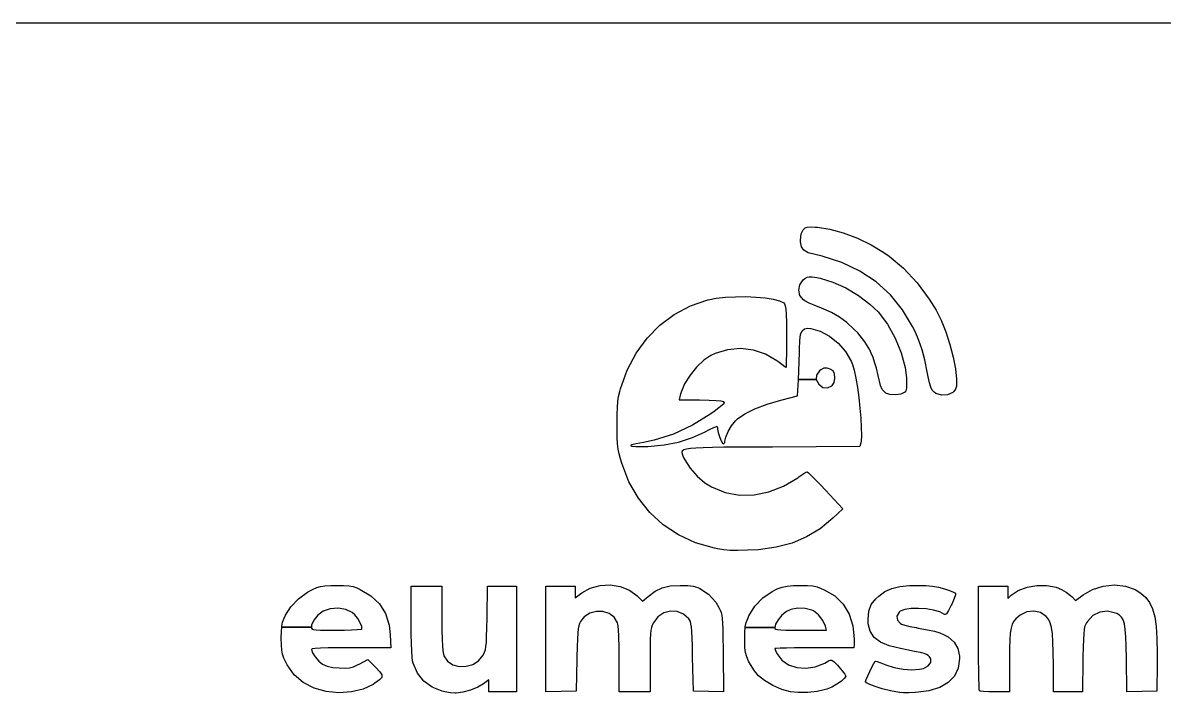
# Model space of a CAD drawing. Header units: millimetres. Extents: x 0 to 98, y 0 to 67.8.
# Drawn here: x 49.23 to 62.31, y 60.12 to 67.8 of the extents above; entities that cross this region are included whole.
import ezdxf

# ---------------------------------------------------------------- set-up
doc = ezdxf.new("R2010")
doc.units = ezdxf.units.MM
doc.layers.add('Edge.Cuts', color=254, linetype='CONTINUOUS', true_color=0xd0d2cd)

msp = doc.modelspace()

# ---------------------------------------------------------------- linework, layer by layer
at = {"layer": 'Edge.Cuts', "linetype": 'CONTINUOUS'}
for p, q in [((0, 67.8), (98, 67.8)), ((58.152283, 65.383091), (58.175611, 65.430397)), ((58.175611, 65.430397), (58.177724, 65.432829)), ((58.177724, 65.432829), (58.197546, 65.451166)), ((58.197546, 65.451166), (58.221486, 65.460922)), ((58.221486, 65.460922), (58.258561, 65.463592)), ((58.258561, 65.463592), (58.317785, 65.460671)), ((58.317785, 65.460671), (58.337052, 65.459246)), ((58.337052, 65.459246), (58.479037, 65.437333)), ((58.479037, 65.437333), (58.634976, 65.39403)), ((58.144104, 65.311652), (58.152283, 65.383091)), ((58.14425, 65.29304), (58.144104, 65.311652)), ((58.153869, 65.235608), (58.14425, 65.29304)), ((58.634976, 65.39403), (58.796203, 65.332822)), ((58.796203, 65.332822), (58.954051, 65.25719)), ((58.1817, 65.195187), (58.153869, 65.235608)), ((58.232862, 65.166714), (58.1817, 65.195187)), ((58.312476, 65.145124), (58.232862, 65.166714)), ((58.954051, 65.25719), (59.099854, 65.170619)), ((59.099854, 65.170619), (59.159894, 65.128526)), ((58.391945, 65.126912), (58.312476, 65.145124)), ((58.618143, 65.054404), (58.391945, 65.126912)), ((58.824743, 64.95589), (58.618143, 65.054404)), ((59.159894, 65.128526), (59.325493, 64.988053)), ((59.010453, 64.832326), (58.824743, 64.95589)), ((59.325493, 64.988053), (59.481202, 64.821457)), ((58.123448, 64.738053), (58.135678, 64.800235)), ((58.135678, 64.800235), (58.173704, 64.85416)), ((58.173704, 64.85416), (58.194768, 64.870565)), ((58.194768, 64.870565), (58.219706, 64.884907)), ((58.219706, 64.884907), (58.244686, 64.89131)), ((58.244686, 64.89131), (58.279001, 64.889906)), ((58.279001, 64.889906), (58.331944, 64.880828)), ((58.331944, 64.880828), (58.37014, 64.873073)), ((58.37014, 64.873073), (58.514232, 64.830372)), ((58.514232, 64.830372), (58.663651, 64.763164)), ((59.173975, 64.684669), (59.010453, 64.832326)), ((59.481202, 64.821457), (59.620661, 64.636049)), ((57.083852, 64.625923), (57.177042, 64.644373)), ((57.177042, 64.644373), (57.28423, 64.656542)), ((57.28423, 64.656542), (57.399762, 64.662723)), ((57.399762, 64.662723), (57.517981, 64.663209)), ((57.517981, 64.663209), (57.633233, 64.658293)), ((57.633233, 64.658293), (57.739864, 64.648269)), ((57.739864, 64.648269), (57.832218, 64.633431)), ((58.137612, 64.676772), (58.123448, 64.738053)), ((58.178767, 64.625546), (58.137612, 64.676772)), ((58.663651, 64.763164), (58.808765, 64.677055)), ((58.808765, 64.677055), (58.939942, 64.577646)), ((59.314016, 64.513874), (59.173975, 64.684669)), ((59.620661, 64.636049), (59.700869, 64.506651)), ((56.697411, 64.459554), (56.881571, 64.55678)), ((56.881571, 64.55678), (57.082014, 64.625449)), ((57.082014, 64.625449), (57.083852, 64.625923)), ((57.832218, 64.633431), (57.90464, 64.61407)), ((57.90464, 64.61407), (57.951477, 64.590481)), ((57.951477, 64.590481), (57.961432, 64.580412)), ((57.961432, 64.580412), (57.969381, 64.559682)), ((57.969381, 64.559682), (57.975332, 64.519921)), ((57.975332, 64.519921), (57.979476, 64.457803)), ((58.193203, 64.615483), (58.178767, 64.625546)), ((58.242893, 64.588376), (58.193203, 64.615483)), ((58.299349, 64.564434), (58.242893, 64.588376)), ((58.385811, 64.531887), (58.299349, 64.564434)), ((58.49794, 64.482361), (58.385811, 64.531887)), ((58.939942, 64.577646), (59.032574, 64.487675)), ((59.42928, 64.320896), (59.314016, 64.513874)), ((59.700869, 64.506651), (59.757583, 64.392551)), ((56.531232, 64.335499), (56.697411, 64.459554)), ((57.979476, 64.457803), (57.982003, 64.369998)), ((58.591195, 64.429352), (58.49794, 64.482361)), ((58.674305, 64.367653), (58.591195, 64.429352)), ((59.032574, 64.487675), (59.140149, 64.347647)), ((59.757583, 64.392551), (59.810571, 64.259218)), ((56.384734, 64.186343), (56.531232, 64.335499)), ((57.982003, 64.369998), (57.983105, 64.253177)), ((57.983105, 64.253177), (57.98319, 64.200857)), ((58.144765, 64.228514), (58.16161, 64.272303)), ((58.16161, 64.272303), (58.188644, 64.29529)), ((58.188644, 64.29529), (58.228192, 64.301698)), ((58.228192, 64.301698), (58.262939, 64.298805)), ((58.262939, 64.298805), (58.37012, 64.268609)), ((58.37012, 64.268609), (58.476122, 64.21061)), ((58.755999, 64.292058), (58.674305, 64.367653)), ((58.7994, 64.246825), (58.755999, 64.292058)), ((58.881853, 64.146678), (58.7994, 64.246825)), ((59.140149, 64.347647), (59.230206, 64.18927)), ((59.457053, 64.263949), (59.42928, 64.320896)), ((59.502144, 64.159544), (59.457053, 64.263949)), ((59.810571, 64.259218), (59.857204, 64.115837)), ((56.259616, 64.013814), (56.384734, 64.186343)), ((57.98319, 64.200857), (57.982983, 64.09652)), ((58.132342, 64.061647), (58.135784, 64.159703)), ((58.135784, 64.159703), (58.144765, 64.228514)), ((58.476122, 64.21061), (58.574677, 64.130237)), ((58.574677, 64.130237), (58.659517, 64.032922)), ((58.938374, 64.05278), (58.881853, 64.146678)), ((59.230206, 64.18927), (59.299118, 64.020971)), ((59.538076, 64.054941), (59.502144, 64.159544)), ((59.857204, 64.115837), (59.894859, 63.971593)), ((56.157579, 63.81964), (56.259616, 64.013814)), ((57.117472, 63.989905), (57.035384, 63.934632)), ((57.164425, 64.011818), (57.117472, 63.989905)), ((57.308673, 64.05575), (57.164425, 64.011818)), ((57.456886, 64.068792), (57.308673, 64.05575)), ((57.603892, 64.051374), (57.456886, 64.068792)), ((57.744518, 64.003927), (57.603892, 64.051374)), ((57.873594, 63.926883), (57.744518, 64.003927)), ((57.982404, 64.004587), (57.981517, 63.929992)), ((57.982983, 64.09652), (57.982404, 64.004587)), ((58.128852, 63.920578), (58.131701, 64.024174)), ((58.131701, 64.024174), (58.132342, 64.061647)), ((58.659517, 64.032922), (58.724372, 63.924093)), ((58.955131, 64.016858), (58.938374, 64.05278)), ((58.975254, 63.967876), (58.955131, 64.016858)), ((59.299118, 64.020971), (59.343253, 63.851176)), ((59.568433, 63.939012), (59.538076, 64.054941)), ((56.953187, 63.856238), (56.877702, 63.76351)), ((57.035384, 63.934632), (56.953187, 63.856238)), ((57.882407, 63.920249), (57.873594, 63.926883)), ((57.929688, 63.885143), (57.882407, 63.920249)), ((57.96408, 63.860413), (57.929688, 63.885143)), ((57.978656, 63.851059), (57.96408, 63.860413)), ((57.979075, 63.852552), (57.978656, 63.851059)), ((57.980386, 63.877669), (57.979075, 63.852552)), ((57.981517, 63.929992), (57.980386, 63.877669)), ((58.124643, 63.809642), (58.128852, 63.920578)), ((58.724372, 63.924093), (58.741042, 63.884679)), ((58.741042, 63.884679), (58.76042, 63.819181)), ((58.993984, 63.91299), (58.975254, 63.967876)), ((59.013376, 63.845445), (58.993984, 63.91299)), ((59.343253, 63.851176), (59.357637, 63.732999)), ((59.596796, 63.800629), (59.568433, 63.939012)), ((59.894859, 63.971593), (59.920908, 63.835672)), ((56.08032, 63.605549), (56.157579, 63.81964)), ((56.877702, 63.76351), (56.815755, 63.665239)), ((58.119982, 63.714768), (58.124643, 63.809642)), ((58.327024, 63.762562), (58.323999, 63.714768)), ((58.362262, 63.811408), (58.327024, 63.762562)), ((58.375379, 63.823768), (58.362262, 63.811408)), ((58.41121, 63.844735), (58.375379, 63.823768)), ((58.450421, 63.842913), (58.41121, 63.844735)), ((58.485005, 63.831272), (58.450421, 63.842913)), ((58.516815, 63.814029), (58.485005, 63.831272)), ((58.51841, 63.812608), (58.516815, 63.814029)), ((58.534524, 63.778352), (58.51841, 63.812608)), ((58.528088, 63.679286), (58.537476, 63.729067)), ((58.537476, 63.729067), (58.534524, 63.778352)), ((58.76042, 63.819181), (58.779268, 63.729901)), ((58.779268, 63.729901), (58.796885, 63.623588)), ((59.035486, 63.758488), (59.013376, 63.845445)), ((59.062369, 63.645366), (59.035486, 63.758488)), ((59.357637, 63.732999), (59.360691, 63.659977)), ((59.607268, 63.746197), (59.596796, 63.800629)), ((59.62324, 63.674216), (59.607268, 63.746197)), ((59.920908, 63.835672), (59.932727, 63.717257)), ((56.071811, 63.574801), (56.08032, 63.605549)), ((56.815755, 63.665239), (56.77417, 63.570211)), ((58.109265, 63.526375), (58.119734, 63.70973)), ((58.119734, 63.70973), (58.119982, 63.714768)), ((58.119982, 63.714768), (58.323999, 63.714768)), ((58.323999, 63.714768), (58.119982, 63.714768)), ((58.323999, 63.714768), (58.352855, 63.661773)), ((58.352855, 63.661773), (58.354231, 63.66001)), ((58.354231, 63.66001), (58.400236, 63.624162)), ((58.400236, 63.624162), (58.453241, 63.617342)), ((58.453241, 63.617342), (58.503769, 63.640569)), ((58.503769, 63.640569), (58.50718, 63.643539)), ((58.50718, 63.643539), (58.528088, 63.679286)), ((58.796885, 63.623588), (58.812573, 63.506994)), ((59.079696, 63.600013), (59.062369, 63.645366)), ((59.122657, 63.556836), (59.079696, 63.600013)), ((59.359147, 63.612961), (59.352152, 63.584546)), ((59.360691, 63.659977), (59.359147, 63.612961)), ((59.638313, 63.625169), (59.62324, 63.674216)), ((59.654711, 63.59246), (59.638313, 63.625169)), ((59.674655, 63.56949), (59.654711, 63.59246)), ((59.921227, 63.601786), (59.90007, 63.575821)), ((59.930868, 63.637229), (59.921227, 63.601786)), ((59.933157, 63.694145), (59.930868, 63.637229)), ((59.932727, 63.717257), (59.933157, 63.694145)), ((56.045355, 63.396861), (56.050527, 63.46302)), ((56.050527, 63.46302), (56.059092, 63.519658)), ((56.059092, 63.519658), (56.071811, 63.574801)), ((56.764932, 63.53587), (56.753384, 63.481238)), ((56.753384, 63.481238), (56.985858, 63.480056)), ((56.77417, 63.570211), (56.764932, 63.53587)), ((56.985858, 63.480056), (57.096174, 63.478597)), ((57.096174, 63.478597), (57.176212, 63.475166)), ((57.176212, 63.475166), (57.229285, 63.469251)), ((57.229285, 63.469251), (57.258704, 63.460341)), ((57.258704, 63.460341), (57.267781, 63.447923)), ((57.761108, 63.432483), (57.917794, 63.478011)), ((57.917794, 63.478011), (58.109265, 63.526375)), ((58.812573, 63.506994), (58.825632, 63.38687)), ((59.168085, 63.541801), (59.122657, 63.556836)), ((59.231406, 63.537663), (59.168085, 63.541801)), ((59.293238, 63.546312), (59.231406, 63.537663)), ((59.338505, 63.567035), (59.293238, 63.546312)), ((59.338852, 63.567326), (59.338505, 63.567035)), ((59.352152, 63.584546), (59.338852, 63.567326)), ((59.696452, 63.553593), (59.674655, 63.56949)), ((59.759547, 63.532979), (59.696452, 63.553593)), ((59.827847, 63.537226), (59.759547, 63.532979)), ((59.888864, 63.566508), (59.827847, 63.537226)), ((59.90007, 63.575821), (59.888864, 63.566508)), ((56.042811, 63.313154), (56.045355, 63.396861)), ((57.153258, 63.347793), (57.117472, 63.32178)), ((57.206663, 63.388132), (57.153258, 63.347793)), ((57.245767, 63.419636), (57.206663, 63.388132)), ((57.263944, 63.437088), (57.245767, 63.419636)), ((57.267781, 63.447923), (57.263944, 63.437088)), ((57.506934, 63.321914), (57.621721, 63.379561)), ((57.621721, 63.379561), (57.761108, 63.432483)), ((58.825632, 63.38687), (58.835363, 63.269968)), ((56.042132, 63.203872), (56.042811, 63.313154)), ((56.042279, 63.147169), (56.042132, 63.203872)), ((57.117472, 63.32178), (56.906767, 63.189028)), ((57.35489, 63.182308), (57.398587, 63.238898)), ((57.398587, 63.238898), (57.421253, 63.261506)), ((57.421253, 63.261506), (57.506934, 63.321914)), ((58.835363, 63.269968), (58.841067, 63.163038)), ((56.043787, 63.051009), (56.042279, 63.147169)), ((56.689018, 63.087279), (56.46663, 63.017555)), ((56.906767, 63.189028), (56.689018, 63.087279)), ((56.904406, 63.049152), (57.041988, 63.111498)), ((57.041988, 63.111498), (57.10237, 63.141393)), ((57.10237, 63.141393), (57.150682, 63.164442)), ((57.150682, 63.164442), (57.179613, 63.177195)), ((57.179613, 63.177195), (57.184339, 63.178657)), ((57.184339, 63.178657), (57.191506, 63.164534)), ((57.191506, 63.164534), (57.193117, 63.145377)), ((57.193117, 63.145377), (57.199027, 63.108442)), ((57.199027, 63.108442), (57.21371, 63.062075)), ((57.288135, 63.055174), (57.31603, 63.117446)), ((57.31603, 63.117446), (57.35489, 63.182308)), ((58.842044, 63.072831), (58.837594, 63.006099)), ((58.841067, 63.163038), (58.842044, 63.072831)), ((56.047543, 62.976598), (56.043787, 63.051009)), ((56.0543, 62.915948), (56.047543, 62.976598)), ((56.210814, 62.966322), (56.193903, 62.956526)), ((56.193903, 62.956526), (56.20925, 62.949675)), ((56.20925, 62.949675), (56.256419, 62.94615)), ((56.260422, 62.978681), (56.210814, 62.966322)), ((56.256419, 62.94615), (56.33497, 62.946335)), ((56.343164, 62.99322), (56.260422, 62.978681)), ((56.33497, 62.946335), (56.394639, 62.948288)), ((56.46663, 63.017555), (56.343164, 62.99322)), ((56.394639, 62.948288), (56.579585, 62.963948)), ((56.579585, 62.963948), (56.745627, 62.996592)), ((56.745627, 62.996592), (56.904406, 63.049152)), ((57.133587, 62.93528), (57.028015, 62.932699)), ((57.263704, 62.936975), (57.133587, 62.93528)), ((57.21371, 63.062075), (57.232594, 63.017422)), ((57.232594, 63.017422), (57.251109, 62.985633)), ((57.251109, 62.985633), (57.262182, 62.976936)), ((57.262182, 62.976936), (57.274976, 62.990838)), ((57.420634, 62.938118), (57.263704, 62.936975)), ((57.274976, 62.990838), (57.277331, 63.006353)), ((57.277331, 63.006353), (57.288135, 63.055174)), ((57.606645, 62.939043), (57.420634, 62.938118)), ((57.824005, 62.940084), (57.606645, 62.939043)), ((58.823539, 62.945256), (57.824005, 62.940084)), ((58.834026, 62.987039), (58.823539, 62.945256)), ((58.837594, 63.006099), (58.834026, 62.987039)), ((56.064811, 62.861073), (56.0543, 62.915948)), ((56.079829, 62.803986), (56.064811, 62.861073)), ((56.094648, 62.755063), (56.079829, 62.803986)), ((56.788945, 62.894801), (56.783013, 62.879885)), ((56.783013, 62.879885), (56.785749, 62.861744)), ((56.785749, 62.861744), (56.794885, 62.840043)), ((56.805814, 62.906826), (56.788945, 62.894801)), ((56.794885, 62.840043), (56.808154, 62.81445)), ((56.835887, 62.916294), (56.805814, 62.906826)), ((56.808154, 62.81445), (56.819634, 62.792133)), ((56.881433, 62.92354), (56.835887, 62.916294)), ((56.94472, 62.928896), (56.881433, 62.92354)), ((57.028015, 62.932699), (56.94472, 62.928896)), ((56.17794, 62.543132), (56.094648, 62.755063)), ((56.819634, 62.792133), (56.878614, 62.69856)), ((56.878614, 62.69856), (56.95817, 62.607553)), ((56.28524, 62.354463), (56.17794, 62.543132)), ((56.95817, 62.607553), (57.04795, 62.529679)), ((57.948921, 62.491207), (58.11152, 62.587027)), ((58.11152, 62.587027), (58.126021, 62.597283)), ((58.126021, 62.597283), (58.171731, 62.628978)), ((58.171731, 62.628978), (58.206138, 62.650807)), ((58.206138, 62.650807), (58.220188, 62.657545)), ((58.220188, 62.657545), (58.234448, 62.645887)), ((58.234448, 62.645887), (58.267664, 62.61356)), ((58.267664, 62.61356), (58.315917, 62.564535)), ((58.315917, 62.564535), (58.37529, 62.502782)), ((57.04795, 62.529679), (57.122798, 62.482599)), ((57.122798, 62.482599), (57.281034, 62.42059)), ((57.281034, 62.42059), (57.445386, 62.390745)), ((57.613232, 62.392767), (57.781951, 62.426354)), ((57.781951, 62.426354), (57.948921, 62.491207)), ((58.37529, 62.502782), (58.429963, 62.444964)), ((58.429963, 62.444964), (58.629569, 62.232384)), ((56.415909, 62.189663), (56.28524, 62.354463)), ((57.445386, 62.390745), (57.613232, 62.392767)), ((56.569308, 62.049336), (56.415909, 62.189663)), ((58.629569, 62.232384), (58.514755, 62.125727)), ((56.744799, 61.934087), (56.569308, 62.049336)), ((58.514755, 62.125727), (58.367965, 62.004845)), ((56.941741, 61.844523), (56.744799, 61.934087)), ((58.214031, 61.909995), (58.048295, 61.839421)), ((58.367965, 62.004845), (58.214031, 61.909995)), ((57.159497, 61.781248), (56.941741, 61.844523)), ((57.193283, 61.774243), (57.159497, 61.781248)), ((57.264283, 61.762913), (57.193283, 61.774243)), ((57.338673, 61.756721), (57.264283, 61.762913)), ((57.426478, 61.755029), (57.338673, 61.756721)), ((57.537723, 61.757201), (57.426478, 61.755029)), ((57.662798, 61.764077), (57.537723, 61.757201)), ((57.866103, 61.791367), (57.662798, 61.764077)), ((58.048295, 61.839421), (57.866103, 61.791367)), ((52.39052, 61.203053), (52.493165, 61.279111)), ((52.493165, 61.279111), (52.549875, 61.3097)), ((52.549875, 61.3097), (52.598354, 61.33063)), ((52.598354, 61.33063), (52.642526, 61.343914)), ((52.642526, 61.343914), (52.692561, 61.351232)), ((52.692561, 61.351232), (52.758628, 61.354265)), ((52.758628, 61.354265), (52.822501, 61.354738)), ((52.822501, 61.354738), (52.906683, 61.353758)), ((52.906683, 61.353758), (52.967421, 61.349705)), ((52.967421, 61.349705), (53.014861, 61.34091)), ((53.014861, 61.34091), (53.05915, 61.325706)), ((53.05915, 61.325706), (53.094407, 61.31003)), ((53.094407, 61.31003), (53.219336, 61.235836)), ((53.219336, 61.235836), (53.316223, 61.14324)), ((53.679814, 60.960556), (53.679814, 61.34636)), ((53.679814, 61.34636), (53.85632, 61.34636)), ((53.85632, 61.34636), (54.032826, 61.34636)), ((54.032826, 61.34636), (54.032826, 60.975999)), ((54.550931, 60.989146), (54.556329, 61.34636)), ((54.556329, 61.34636), (54.723234, 61.34636)), ((54.723234, 61.34636), (54.890139, 61.34636)), ((54.890139, 61.34636), (54.890139, 60.741198)), ((55.22634, 60.74061), (55.22634, 61.34636)), ((55.22634, 61.34636), (55.394441, 61.34636)), ((55.394441, 61.34636), (55.562541, 61.34636)), ((55.562541, 61.34636), (55.562541, 61.279231)), ((55.562541, 61.279231), (55.562541, 61.212102)), ((55.562541, 61.212102), (55.636861, 61.268831)), ((55.636861, 61.268831), (55.734605, 61.323906)), ((55.734605, 61.323906), (55.845646, 61.354195)), ((55.845646, 61.354195), (55.962465, 61.360166)), ((55.962465, 61.360166), (56.077548, 61.342284)), ((56.077548, 61.342284), (56.183376, 61.301017)), ((56.183376, 61.301017), (56.272433, 61.236832)), ((56.272433, 61.236832), (56.280408, 61.228881)), ((56.397225, 61.228705), (56.477058, 61.289097)), ((56.477058, 61.289097), (56.558506, 61.327907)), ((56.558506, 61.327907), (56.651641, 61.348588)), ((56.651641, 61.348588), (56.76446, 61.354595)), ((56.76446, 61.354595), (56.850683, 61.352435)), ((56.850683, 61.352435), (56.914329, 61.344835)), ((56.914329, 61.344835), (56.966232, 61.330119)), ((56.966232, 61.330119), (56.991396, 61.31946)), ((56.991396, 61.31946), (57.091026, 61.255031)), ((57.091026, 61.255031), (57.173086, 61.163955)), ((57.71134, 61.211572), (57.818651, 61.28694)), ((57.818651, 61.28694), (57.878183, 61.315289)), ((57.878183, 61.315289), (57.934723, 61.334835)), ((57.934723, 61.334835), (57.991872, 61.346685)), ((57.991872, 61.346685), (58.060964, 61.352494)), ((58.060964, 61.352494), (58.142885, 61.353924)), ((58.142885, 61.353924), (58.225173, 61.352884)), ((58.225173, 61.352884), (58.284995, 61.348355)), ((58.284995, 61.348355), (58.333471, 61.338388)), ((58.333471, 61.338388), (58.381723, 61.32103)), ((58.381723, 61.32103), (58.415584, 61.306076)), ((58.415584, 61.306076), (58.53592, 61.233735)), ((58.53592, 61.233735), (58.631756, 61.139279)), ((59.04031, 61.231557), (59.111728, 61.283424)), ((59.111728, 61.283424), (59.189681, 61.319608)), ((59.189681, 61.319608), (59.28133, 61.34212)), ((59.28133, 61.34212), (59.393834, 61.352968)), ((59.393834, 61.352968), (59.479285, 61.354718)), ((59.479285, 61.354718), (59.579679, 61.353009)), ((59.579679, 61.353009), (59.657935, 61.347024)), ((59.657935, 61.347024), (59.725409, 61.335386)), ((59.725409, 61.335386), (59.793458, 61.316722)), ((59.793458, 61.316722), (59.79362, 61.316671)), ((59.79362, 61.316671), (59.852796, 61.296827)), ((59.852796, 61.296827), (59.89824, 61.279219)), ((59.89824, 61.279219), (59.921384, 61.267217)), ((59.919476, 61.245938), (59.90468, 61.203685)), ((59.922446, 61.26604), (59.919476, 61.245938)), ((59.921384, 61.267217), (59.922446, 61.26604)), ((60.185308, 60.752405), (60.185308, 61.34636)), ((60.185308, 61.34636), (60.353408, 61.34636)), ((60.353408, 61.34636), (60.521509, 61.34636)), ((60.521509, 61.34636), (60.521509, 61.27619)), ((60.521509, 61.27619), (60.521509, 61.206019)), ((60.521509, 61.206019), (60.559541, 61.241748)), ((60.559541, 61.241748), (60.640513, 61.297155)), ((60.640513, 61.297155), (60.74169, 61.335292)), ((60.74169, 61.335292), (60.853802, 61.355061)), ((60.853802, 61.355061), (60.967579, 61.355363)), ((60.967579, 61.355363), (61.073751, 61.335098)), ((61.073751, 61.335098), (61.135076, 61.309966)), ((61.135076, 61.309966), (61.190474, 61.276838)), ((61.190474, 61.276838), (61.239201, 61.241154)), ((61.239201, 61.241154), (61.25852, 61.223396)), ((61.297913, 61.181154), (61.383478, 61.245915)), ((61.383478, 61.245915), (61.492916, 61.309495)), ((61.492916, 61.309495), (61.615485, 61.347958)), ((61.615485, 61.347958), (61.743292, 61.360498)), ((61.743292, 61.360498), (61.868445, 61.34631)), ((61.868445, 61.34631), (61.978936, 61.30671)), ((61.978936, 61.30671), (62.04655, 61.266339)), ((62.04655, 61.266339), (62.10194, 61.21838)), ((52.238556, 61.012252), (52.302496, 61.111086)), ((52.302496, 61.111086), (52.39052, 61.203053)), ((53.316223, 61.14324), (53.385431, 61.031693)), ((56.280408, 61.228881), (56.334278, 61.173437)), ((56.334278, 61.173437), (56.397225, 61.228705)), ((57.173086, 61.163955), (57.213333, 61.095912)), ((57.553264, 61.006654), (57.619979, 61.115389)), ((57.619979, 61.115389), (57.71134, 61.211572)), ((58.631756, 61.139279), (58.701941, 61.024785)), ((58.926996, 61.059888), (58.955367, 61.135292)), ((58.955367, 61.135292), (59.008641, 61.202536)), ((59.008641, 61.202536), (59.04031, 61.231557)), ((59.872938, 61.129669), (59.841893, 61.066543)), ((59.880985, 61.147341), (59.872938, 61.129669)), ((59.90468, 61.203685), (59.880985, 61.147341)), ((61.25852, 61.223396), (61.297913, 61.181154)), ((62.10194, 61.21838), (62.146106, 61.159484)), ((62.146106, 61.159484), (62.180046, 61.0863)), ((52.206866, 60.935694), (52.223287, 60.97977)), ((52.223287, 60.97977), (52.238556, 61.012252)), ((52.610763, 61.013287), (52.564182, 60.956855)), ((52.671791, 61.058895), (52.610763, 61.013287)), ((52.67379, 61.060004), (52.671791, 61.058895)), ((52.75326, 61.087456), (52.67379, 61.060004)), ((52.843585, 61.093728), (52.75326, 61.087456)), ((52.932036, 61.079353), (52.843585, 61.093728)), ((53.005884, 61.044867), (52.932036, 61.079353)), ((53.03481, 61.018326), (53.005884, 61.044867)), ((53.069105, 60.974154), (53.03481, 61.018326)), ((53.097533, 60.92581), (53.069105, 60.974154)), ((53.385431, 61.031693), (53.427322, 60.900649)), ((54.032826, 60.975999), (54.033399, 60.842736)), ((54.548723, 60.863075), (54.550826, 60.98223)), ((54.550826, 60.98223), (54.550931, 60.989146)), ((55.665145, 60.994587), (55.621376, 60.941018)), ((55.730376, 61.036484), (55.665145, 60.994587)), ((55.804261, 61.056674), (55.730376, 61.036484)), ((55.879728, 61.055414), (55.804261, 61.056674)), ((55.949702, 61.032964), (55.879728, 61.055414)), ((56.007111, 60.989582), (55.949702, 61.032964)), ((56.044882, 60.925526), (56.007111, 60.989582)), ((56.508779, 60.993971), (56.457677, 60.925505)), ((56.576133, 61.039514), (56.508779, 60.993971)), ((56.652381, 61.0608), (56.576133, 61.039514)), ((56.730445, 61.057033), (56.652381, 61.0608)), ((56.803245, 61.027418), (56.730445, 61.057033)), ((56.8637, 60.971157), (56.803245, 61.027418)), ((56.87181, 60.959391), (56.8637, 60.971157)), ((57.213333, 61.095912), (57.224978, 61.070934)), ((57.224978, 61.070934), (57.234078, 61.04558)), ((57.234078, 61.04558), (57.241014, 61.015356)), ((57.241014, 61.015356), (57.246166, 60.975771)), ((57.246166, 60.975771), (57.249914, 60.922331)), ((57.522853, 60.9313), (57.542762, 60.983228)), ((57.542762, 60.983228), (57.553264, 61.006654)), ((57.931752, 61.013463), (57.887945, 60.961168)), ((57.981873, 61.055987), (57.931752, 61.013463)), ((58.032142, 61.079221), (57.981873, 61.055987)), ((58.111749, 61.093687), (58.032142, 61.079221)), ((58.197326, 61.091094), (58.111749, 61.093687)), ((58.27569, 61.070778), (58.197326, 61.091094)), ((58.293275, 61.06205), (58.27569, 61.070778)), ((58.351035, 61.016126), (58.293275, 61.06205)), ((58.399964, 60.953887), (58.351035, 61.016126)), ((58.701941, 61.024785), (58.745324, 60.892327)), ((58.918491, 60.965319), (58.926996, 61.059888)), ((59.275717, 61.049403), (59.249902, 61.004401)), ((59.249902, 61.004401), (59.254454, 60.958545)), ((59.286679, 61.058139), (59.275717, 61.049403)), ((59.338226, 61.07835), (59.286679, 61.058139)), ((59.41079, 61.089458), (59.338226, 61.07835)), ((59.495961, 61.091885), (59.41079, 61.089458)), ((59.585332, 61.086056), (59.495961, 61.091885)), ((59.670491, 61.072394), (59.585332, 61.086056)), ((59.743031, 61.051322), (59.670491, 61.072394)), ((59.794542, 61.023265), (59.743031, 61.051322)), ((59.80282, 61.020063), (59.794542, 61.023265)), ((59.819449, 61.031268), (59.80282, 61.020063)), ((59.841893, 61.066543), (59.819449, 61.031268)), ((60.61209, 60.973933), (60.588505, 60.943778)), ((60.660774, 61.016035), (60.61209, 60.973933)), ((60.73676, 61.050821), (60.660774, 61.016035)), ((60.817411, 61.060009), (60.73676, 61.050821)), ((60.894657, 61.043013), (60.817411, 61.060009)), ((60.96043, 60.999247), (60.894657, 61.043013)), ((60.961603, 60.998065), (60.96043, 60.999247)), ((60.986637, 60.966432), (60.961603, 60.998065)), ((61.496455, 61.010754), (61.432373, 60.9429)), ((61.575188, 61.050115), (61.496455, 61.010754)), ((61.663539, 61.059318), (61.575188, 61.050115)), ((61.756472, 61.036698), (61.663539, 61.059318)), ((61.768456, 61.031498), (61.756472, 61.036698)), ((61.800614, 61.013923), (61.768456, 61.031498)), ((61.825636, 60.991144), (61.800614, 61.013923)), ((61.844489, 60.959104), (61.825636, 60.991144)), ((62.180046, 61.0863), (62.204757, 60.995476)), ((62.204757, 60.995476), (62.221238, 60.883662)), ((52.193143, 60.830957), (52.196581, 60.877897)), ((52.196581, 60.877897), (52.197438, 60.889598)), ((52.196581, 60.877897), (52.53673, 60.877897)), ((52.53673, 60.877897), (52.196581, 60.877897)), ((52.197438, 60.889598), (52.206866, 60.935694)), ((52.539134, 60.899095), (52.53673, 60.877897)), ((52.53673, 60.877897), (52.537843, 60.864829)), ((52.537843, 60.864829), (52.544322, 60.8554)), ((52.564182, 60.956855), (52.539134, 60.899095)), ((52.544322, 60.8554), (52.560882, 60.849015)), ((52.560882, 60.849015), (52.592236, 60.845081)), ((52.592236, 60.845081), (52.643097, 60.843006)), ((52.643097, 60.843006), (52.718178, 60.842196)), ((52.718178, 60.842196), (52.821509, 60.842058)), ((52.821509, 60.842058), (52.915864, 60.842808)), ((52.915864, 60.842808), (52.997998, 60.844886)), ((52.997998, 60.844886), (53.062233, 60.848032)), ((53.062233, 60.848032), (53.102888, 60.851988)), ((53.114533, 60.882995), (53.097533, 60.92581)), ((53.102888, 60.851988), (53.11454, 60.85541)), ((53.11454, 60.85541), (53.114533, 60.882995)), ((53.427322, 60.900649), (53.441127, 60.787426)), ((53.679963, 60.910099), (53.679814, 60.960556)), ((53.681374, 60.796033), (53.679963, 60.910099)), ((54.033399, 60.842736), (54.035268, 60.7391)), ((54.546218, 60.77221), (54.548723, 60.863075)), ((55.594914, 60.858186), (55.589918, 60.809479)), ((55.601508, 60.893142), (55.594914, 60.858186)), ((55.610171, 60.919151), (55.601508, 60.893142)), ((55.621376, 60.941018), (55.610171, 60.919151)), ((56.04871, 60.910398), (56.044882, 60.925526)), ((56.055801, 60.853599), (56.04871, 60.910398)), ((56.061081, 60.7655), (56.055801, 60.853599)), ((56.428901, 60.840656), (56.424405, 60.798166)), ((56.435645, 60.872613), (56.428901, 60.840656)), ((56.445086, 60.899181), (56.435645, 60.872613)), ((56.457677, 60.925505), (56.445086, 60.899181)), ((56.881349, 60.940387), (56.87181, 60.959391)), ((56.888644, 60.915043), (56.881349, 60.940387)), ((56.894149, 60.878811), (56.888644, 60.915043)), ((56.898318, 60.827146), (56.894149, 60.878811)), ((57.249914, 60.922331), (57.252639, 60.850542)), ((57.252639, 60.850542), (57.254721, 60.755912)), ((57.505961, 60.822222), (57.510556, 60.873192)), ((57.510556, 60.873192), (57.511315, 60.88161)), ((57.510556, 60.873192), (57.848709, 60.873192)), ((57.848709, 60.873192), (57.510556, 60.873192)), ((57.511315, 60.88161), (57.522853, 60.9313)), ((57.857889, 60.909309), (57.848709, 60.873192)), ((57.848709, 60.873192), (57.850718, 60.861999)), ((57.850718, 60.861999), (57.859805, 60.853858)), ((57.887945, 60.961168), (57.857889, 60.909309)), ((57.859805, 60.853858), (57.880559, 60.848289)), ((57.880559, 60.848289), (57.917569, 60.844807)), ((57.917569, 60.844807), (57.975424, 60.842931)), ((57.975424, 60.842931), (58.058714, 60.842177)), ((58.058714, 60.842177), (58.144708, 60.842058)), ((58.144708, 60.842058), (58.440706, 60.842058)), ((58.42917, 60.888286), (58.399964, 60.953887)), ((58.440706, 60.842058), (58.42917, 60.888286)), ((58.745324, 60.892327), (58.760753, 60.74398)), ((58.92106, 60.914875), (58.918491, 60.965319)), ((58.94266, 60.829261), (58.92106, 60.914875)), ((59.254454, 60.958545), (59.287576, 60.920766)), ((59.287576, 60.920766), (59.303352, 60.912096)), ((59.303352, 60.912096), (59.339773, 60.900116)), ((59.339773, 60.900116), (59.398555, 60.885609)), ((59.398555, 60.885609), (59.468833, 60.871175)), ((59.468833, 60.871175), (59.491447, 60.867088)), ((59.491447, 60.867088), (59.599388, 60.847175)), ((59.599388, 60.847175), (59.680828, 60.82914)), ((60.557193, 60.865488), (60.548062, 60.807916)), ((60.57044, 60.909203), (60.557193, 60.865488)), ((60.588505, 60.943778), (60.57044, 60.909203)), ((61.006177, 60.9257), (60.986637, 60.966432)), ((61.020824, 60.871791), (61.006177, 60.9257)), ((61.031181, 60.800626), (61.020824, 60.871791)), ((61.394956, 60.845524), (61.390217, 60.799395)), ((61.401484, 60.878757), (61.394956, 60.845524)), ((61.410263, 60.903974), (61.401484, 60.878757)), ((61.421756, 60.926051), (61.410263, 60.903974)), ((61.432373, 60.9429), (61.421756, 60.926051)), ((61.85814, 60.913741), (61.844489, 60.959104)), ((61.867556, 60.850998), (61.85814, 60.913741)), ((61.873703, 60.766814), (61.867556, 60.850998)), ((62.221238, 60.883662), (62.230486, 60.747507)), ((52.192124, 60.749249), (52.193143, 60.830957)), ((52.192849, 60.673278), (52.192124, 60.749249)), ((53.441127, 60.787426), (53.448586, 60.640338)), ((53.684083, 60.690995), (53.681374, 60.796033)), ((54.035268, 60.7391), (54.038653, 60.661115)), ((54.542833, 60.704562), (54.546218, 60.77221)), ((54.890139, 60.741198), (54.890139, 60.136036)), ((55.22634, 60.13486), (55.22634, 60.74061)), ((55.586045, 60.742218), (55.582822, 60.651599)), ((55.589918, 60.809479), (55.586045, 60.742218)), ((56.064471, 60.647665), (56.061081, 60.7655)), ((56.421704, 60.739999), (56.42035, 60.66101)), ((56.424405, 60.798166), (56.421704, 60.739999)), ((56.901604, 60.755503), (56.898318, 60.827146)), ((56.904462, 60.659335), (56.901604, 60.755503)), ((57.254721, 60.755912), (57.25654, 60.633947)), ((57.504601, 60.741198), (57.505961, 60.822222)), ((57.504661, 60.71583), (57.504601, 60.741198)), ((57.506841, 60.641435), (57.504661, 60.71583)), ((58.760753, 60.74398), (58.759212, 60.686565)), ((58.988031, 60.760027), (58.94266, 60.829261)), ((59.059364, 60.705192), (58.988031, 60.760027)), ((59.680828, 60.82914), (59.742656, 60.810939)), ((59.742656, 60.810939), (59.79176, 60.790529)), ((59.79176, 60.790529), (59.835029, 60.765863)), ((59.835029, 60.765863), (59.837155, 60.764487)), ((59.837155, 60.764487), (59.907434, 60.704963)), ((60.185552, 60.628748), (60.185308, 60.752405)), ((60.542344, 60.731765), (60.539337, 60.632317)), ((60.548062, 60.807916), (60.542344, 60.731765)), ((61.037849, 60.708128), (61.031181, 60.800626)), ((61.386807, 60.735494), (61.384264, 60.648941)), ((61.390217, 60.799395), (61.386807, 60.735494)), ((61.87755, 60.657131), (61.873703, 60.766814)), ((62.230486, 60.747507), (62.233501, 60.58366)), ((52.196573, 60.614697), (52.192849, 60.673278)), ((52.20547, 60.568365), (52.196573, 60.614697)), ((52.547377, 60.627391), (52.53673, 60.621309)), ((52.53673, 60.621309), (52.54889, 60.583204)), ((52.581442, 60.632279), (52.547377, 60.627391)), ((52.54889, 60.583204), (52.580019, 60.535473)), ((52.640965, 60.635932), (52.581442, 60.632279)), ((52.727983, 60.638436), (52.640965, 60.635932)), ((52.844535, 60.639876), (52.727983, 60.638436)), ((52.992658, 60.640338), (52.844535, 60.639876)), ((53.448586, 60.640338), (52.992658, 60.640338)), ((53.687856, 60.601133), (53.684083, 60.690995)), ((53.692461, 60.532595), (53.687856, 60.601133)), ((54.038653, 60.661115), (54.043775, 60.604803)), ((54.043775, 60.604803), (54.050858, 60.56619)), ((54.510938, 60.564692), (54.522621, 60.590196)), ((54.522621, 60.590196), (54.531513, 60.618627)), ((54.531513, 60.618627), (54.538091, 60.655059)), ((54.538091, 60.655059), (54.542833, 60.704562)), ((55.582822, 60.651599), (55.579777, 60.532817)), ((56.065894, 60.501655), (56.064471, 60.647665)), ((56.42035, 60.66101), (56.41989, 60.556055)), ((56.907346, 60.534096), (56.904462, 60.659335)), ((57.25654, 60.633947), (57.257277, 60.576698)), ((57.513602, 60.586036), (57.506841, 60.641435)), ((57.526924, 60.538216), (57.513602, 60.586036)), ((57.848733, 60.631192), (57.848709, 60.631098)), ((57.848709, 60.631098), (57.855685, 60.611179)), ((57.865995, 60.633619), (57.848733, 60.631192)), ((57.855685, 60.611179), (57.872548, 60.575763)), ((57.912383, 60.635803), (57.865995, 60.633619)), ((57.983567, 60.637654), (57.912383, 60.635803)), ((58.075215, 60.639086), (57.983567, 60.637654)), ((58.182997, 60.64001), (58.075215, 60.639086)), ((58.302581, 60.640338), (58.182997, 60.64001)), ((58.756452, 60.640338), (58.302581, 60.640338)), ((58.759212, 60.686565), (58.756452, 60.640338)), ((59.158852, 60.662774), (59.059364, 60.705192)), ((59.288688, 60.630792), (59.158852, 60.662774)), ((59.362413, 60.616823), (59.288688, 60.630792)), ((59.45172, 60.599295), (59.362413, 60.616823)), ((59.516079, 60.585384), (59.45172, 60.599295)), ((59.560436, 60.573725), (59.516079, 60.585384)), ((59.907434, 60.704963), (59.94927, 60.633533)), ((59.94927, 60.633533), (59.966041, 60.543763)), ((60.186367, 60.500032), (60.185552, 60.628748)), ((60.539337, 60.632317), (60.538339, 60.504853)), ((61.041429, 60.590218), (61.037849, 60.708128)), ((61.042523, 60.442819), (61.041429, 60.590218)), ((61.384264, 60.648941), (61.382126, 60.53486)), ((61.880063, 60.517889), (61.87755, 60.657131)), ((62.233501, 60.58366), (62.23251, 60.455427)), ((52.22171, 60.523267), (52.20547, 60.568365)), ((52.247463, 60.468387), (52.22171, 60.523267)), ((52.260521, 60.44342), (52.247463, 60.468387)), ((52.580019, 60.535473), (52.622092, 60.488529)), ((52.622092, 60.488529), (52.666168, 60.453349)), ((52.666168, 60.453349), (52.717279, 60.429629)), ((53.018928, 60.423469), (53.07226, 60.448102)), ((53.07226, 60.448102), (53.083057, 60.453586)), ((53.083057, 60.453586), (53.183918, 60.505126)), ((53.183918, 60.505126), (53.275118, 60.414108)), ((53.697663, 60.491528), (53.692461, 60.532595)), ((53.704585, 60.463323), (53.697663, 60.491528)), ((53.752158, 60.350957), (53.704585, 60.463323)), ((54.050858, 60.56619), (54.056637, 60.54865)), ((54.056637, 60.54865), (54.098581, 60.487162)), ((54.098581, 60.487162), (54.159483, 60.446874)), ((54.310412, 60.428921), (54.386568, 60.450765)), ((54.386568, 60.450765), (54.453938, 60.49283)), ((54.453938, 60.49283), (54.505585, 60.554871)), ((54.505585, 60.554871), (54.510938, 60.564692)), ((55.579351, 60.514262), (55.570946, 60.144441)), ((55.579777, 60.532817), (55.579351, 60.514262)), ((56.066843, 60.136036), (56.065894, 60.501655)), ((56.41989, 60.556055), (56.419854, 60.49389)), ((56.419854, 60.49389), (56.419854, 60.136036)), ((56.915751, 60.144441), (56.907346, 60.534096)), ((57.257277, 60.576698), (57.262843, 60.134832)), ((57.548789, 60.48656), (57.526924, 60.538216)), ((57.569591, 60.447484), (57.548789, 60.48656)), ((57.872548, 60.575763), (57.873321, 60.574265)), ((57.873321, 60.574265), (57.930326, 60.498261)), ((57.930326, 60.498261), (58.008085, 60.444301)), ((58.313192, 60.422263), (58.421274, 60.464054)), ((58.421274, 60.464054), (58.465197, 60.489198)), ((58.465197, 60.489198), (58.485816, 60.499338)), ((58.485816, 60.499338), (58.504998, 60.497117)), ((58.504998, 60.497117), (58.529732, 60.478551)), ((58.529732, 60.478551), (58.567011, 60.439653)), ((58.963371, 60.418851), (58.985817, 60.461305)), ((58.985817, 60.461305), (59.001215, 60.486083)), ((59.001215, 60.486083), (59.004666, 60.489047)), ((59.004666, 60.489047), (59.024008, 60.483235)), ((59.024008, 60.483235), (59.06567, 60.467957)), ((59.06567, 60.467957), (59.120844, 60.446449)), ((59.589735, 60.562955), (59.560436, 60.573725)), ((59.608921, 60.551711), (59.589735, 60.562955)), ((59.608073, 60.432925), (59.637616, 60.470695)), ((59.622939, 60.538628), (59.608921, 60.551711)), ((59.638969, 60.512068), (59.622939, 60.538628)), ((59.637616, 60.470695), (59.638969, 60.512068)), ((59.966714, 60.517795), (59.95235, 60.408492)), ((59.966041, 60.543763), (59.966714, 60.517795)), ((60.187682, 60.385526), (60.186367, 60.500032)), ((60.538339, 60.504853), (60.538319, 60.478134)), ((60.538319, 60.478134), (60.538319, 60.136036)), ((61.381603, 60.501655), (61.37598, 60.136036)), ((61.382126, 60.53486), (61.381603, 60.501655)), ((61.885407, 60.134885), (61.880063, 60.517889)), ((62.23251, 60.455427), (62.22773, 60.144441)), ((52.340721, 60.332267), (52.260521, 60.44342)), ((52.444638, 60.242443), (52.340721, 60.332267)), ((52.717279, 60.429629), (52.78283, 60.415355)), ((52.78283, 60.415355), (52.854434, 60.409)), ((52.854434, 60.409), (52.924023, 60.40665)), ((52.924023, 60.40665), (52.974185, 60.410562)), ((52.974185, 60.410562), (53.018928, 60.423469)), ((53.275118, 60.414108), (53.32248, 60.365019)), ((53.32248, 60.365019), (53.346456, 60.329926)), ((53.346456, 60.329926), (53.345844, 60.301475)), ((53.825678, 60.257934), (53.752158, 60.350957)), ((54.159483, 60.446874), (54.232405, 60.427542)), ((54.232405, 60.427542), (54.310412, 60.428921)), ((57.615525, 60.378308), (57.569591, 60.447484)), ((57.663743, 60.321002), (57.615525, 60.378308)), ((57.731664, 60.2655), (57.663743, 60.321002)), ((58.008085, 60.444301), (58.101328, 60.413144)), ((58.101328, 60.413144), (58.204787, 60.405545)), ((58.204787, 60.405545), (58.313192, 60.422263)), ((58.567011, 60.439653), (58.582868, 60.422109)), ((58.582868, 60.422109), (58.622732, 60.375533)), ((58.622732, 60.375533), (58.651681, 60.337446)), ((58.651681, 60.337446), (58.663914, 60.315531)), ((58.897656, 60.276239), (58.914898, 60.317237)), ((58.914898, 60.317237), (58.938267, 60.367801)), ((58.938267, 60.367801), (58.963371, 60.418851)), ((59.120844, 60.446449), (59.123936, 60.445214)), ((59.123936, 60.445214), (59.21708, 60.41606)), ((59.21708, 60.41606), (59.319513, 60.397183)), ((59.319513, 60.397183), (59.420295, 60.389623)), ((59.420295, 60.389623), (59.508485, 60.394416)), ((59.508485, 60.394416), (59.553298, 60.404458)), ((59.553298, 60.404458), (59.608073, 60.432925)), ((59.95235, 60.408492), (59.909435, 60.316498)), ((60.189426, 60.289112), (60.187682, 60.385526)), ((61.042621, 60.136036), (61.042523, 60.442819)), ((52.568355, 60.176757), (52.444638, 60.242443)), ((53.243483, 60.220554), (53.130117, 60.166227)), ((53.266052, 60.235101), (53.243483, 60.220554)), ((53.319443, 60.272318), (53.266052, 60.235101)), ((53.345844, 60.301475), (53.319443, 60.272318)), ((53.921862, 60.187618), (53.825678, 60.257934)), ((54.037425, 60.143374), (53.921862, 60.187618)), ((54.444041, 60.189209), (54.360162, 60.155149)), ((54.509903, 60.228098), (54.444041, 60.189209)), ((54.570748, 60.274507), (54.509903, 60.228098)), ((54.570748, 60.205271), (54.570748, 60.274507)), ((54.570748, 60.136036), (54.570748, 60.205271)), ((57.826561, 60.208936), (57.731664, 60.2655)), ((57.929987, 60.163433), (57.826561, 60.208936)), ((58.503787, 60.190911), (58.447284, 60.166218)), ((58.561778, 60.22344), (58.503787, 60.190911)), ((58.613188, 60.258467), (58.561778, 60.22344)), ((58.64995, 60.290652), (58.613188, 60.258467)), ((58.663997, 60.314658), (58.64995, 60.290652)), ((58.663914, 60.315531), (58.663997, 60.314658)), ((58.890933, 60.253889), (58.897656, 60.276239)), ((58.900914, 60.239861), (58.890933, 60.253889)), ((58.939207, 60.218731), (58.900914, 60.239861)), ((59.001277, 60.195366), (58.939207, 60.218731)), ((59.081866, 60.171466), (59.001277, 60.195366)), ((59.739908, 60.185928), (59.614279, 60.148097)), ((59.838457, 60.242186), (59.739908, 60.185928)), ((59.909435, 60.316498), (59.838457, 60.242186)), ((60.191527, 60.214672), (60.189426, 60.289112)), ((60.193914, 60.166088), (60.191527, 60.214672)), ((52.707957, 60.138018), (52.568355, 60.176757)), ((52.850768, 60.124836), (52.707957, 60.138018)), ((52.997051, 60.133987), (52.850768, 60.124836)), ((53.130117, 60.166227), (52.997051, 60.133987)), ((54.067653, 60.136714), (54.037425, 60.143374)), ((54.13323, 60.12566), (54.067653, 60.136714)), ((54.186821, 60.120655), (54.13323, 60.12566)), ((54.195881, 60.120643), (54.186821, 60.120655)), ((54.272648, 60.130699), (54.195881, 60.120643)), ((54.360162, 60.155149), (54.272648, 60.130699)), ((54.730443, 60.136036), (54.570748, 60.136036)), ((54.890139, 60.136036), (54.730443, 60.136036)), ((55.398643, 60.13965), (55.22634, 60.13486)), ((55.570946, 60.144441), (55.398643, 60.13965)), ((56.243349, 60.136036), (56.066843, 60.136036)), ((56.419854, 60.136036), (56.243349, 60.136036)), ((57.089297, 60.139637), (56.915751, 60.144441)), ((57.262843, 60.134832), (57.089297, 60.139637)), ((58.02883, 60.135648), (57.929987, 60.163433)), ((58.118847, 60.12705), (58.02883, 60.135648)), ((58.227381, 60.128909), (58.118847, 60.12705)), ((58.336947, 60.140625), (58.227381, 60.128909)), ((58.432117, 60.161222), (58.336947, 60.140625)), ((58.447284, 60.166218), (58.432117, 60.161222)), ((59.175715, 60.148731), (59.081866, 60.171466)), ((59.277564, 60.128863), (59.175715, 60.148731)), ((59.282038, 60.128224), (59.277564, 60.128863)), ((59.32351, 60.12605), (59.282038, 60.128224)), ((59.384883, 60.12619), (59.32351, 60.12605)), ((59.454601, 60.128658), (59.384883, 60.12619)), ((59.462058, 60.129066), (59.454601, 60.128658)), ((59.614279, 60.148097), (59.462058, 60.129066)), ((60.196514, 60.147242), (60.193914, 60.166088)), ((60.20574, 60.144209), (60.196514, 60.147242)), ((60.243165, 60.14), (60.20574, 60.144209)), ((60.301538, 60.13711), (60.243165, 60.14)), ((60.37302, 60.136036), (60.301538, 60.13711)), ((60.538319, 60.136036), (60.37302, 60.136036)), ((61.2093, 60.136036), (61.042621, 60.136036)), ((61.37598, 60.136036), (61.2093, 60.136036)), ((62.056568, 60.139663), (61.885407, 60.134885)), ((62.22773, 60.144441), (62.056568, 60.139663))]:
    msp.add_line(p, q, dxfattribs=at)

doc.saveas('drawing.dxf')
